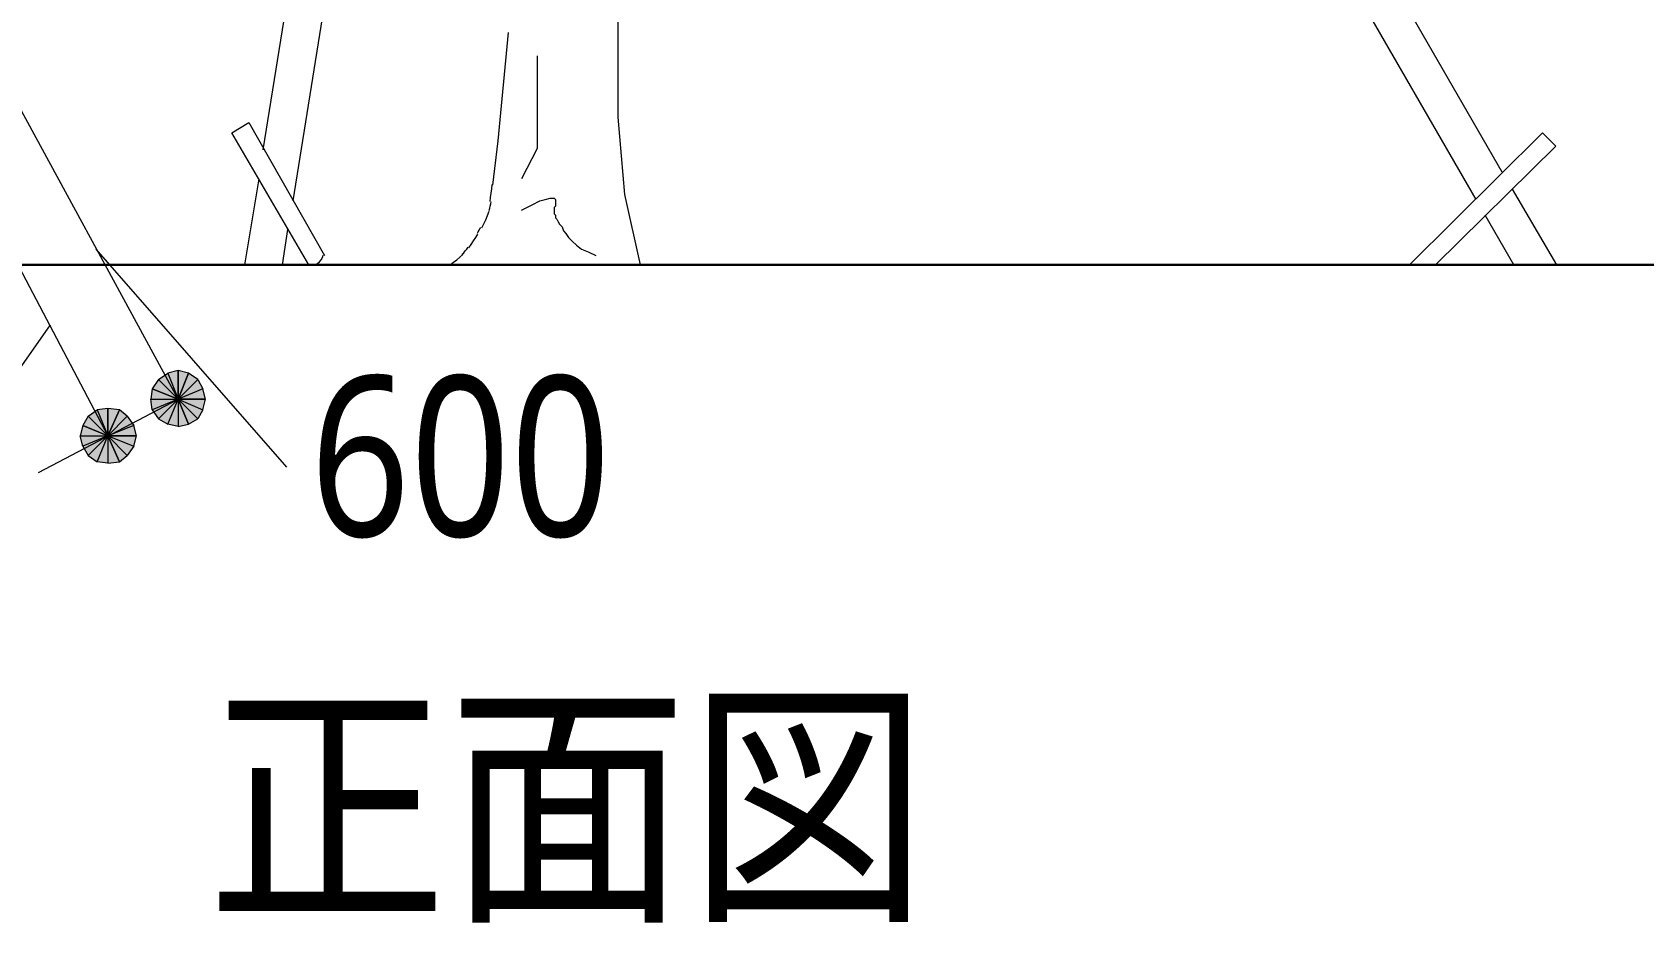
# Model space of a CAD drawing. Header units: millimetres. Extents: x 0 to 420, y 0 to 297.
# Drawn here: x 88.14 to 114.27, y 47.79 to 62.23 of the extents above; entities that cross this region are included whole.
import ezdxf
from ezdxf.enums import TextEntityAlignment as Align

# ---------------------------------------------------------------- set-up
doc = ezdxf.new("R2010")
doc.units = ezdxf.units.MM
doc.styles.add('kst32b', font='NotoSansJP-Variable.ttf')

msp = doc.modelspace()

# ---------------------------------------------------------------- hatches: boundary and pattern name
h = msp.add_hatch(color=7)
h.paths.add_polyline_path([(90.509, 56.748), (90.339, 56.705), (90.509, 56.282), (90.509, 56.748)])
h.paths.add_polyline_path([(90.339, 56.705), (90.509, 56.282), (90.191, 56.6), (90.339, 56.705)])
h.paths.add_polyline_path([(90.509, 56.282), (90.191, 56.6), (90.085, 56.452), (90.509, 56.282)])
for points in [[(90.678, 56.705), (90.509, 56.748), (90.509, 56.282), (90.678, 56.705)], [(89.556, 56.113), (89.366, 56.134), (89.366, 55.689), (89.556, 56.113)]]:
    msp.add_hatch(color=7).paths.add_polyline_path(points)
h = msp.add_hatch(color=7)
h.paths.add_polyline_path([(90.953, 56.282), (90.911, 56.452), (90.509, 56.282), (90.953, 56.282)])
h.paths.add_polyline_path([(90.911, 56.452), (90.509, 56.282), (90.826, 56.6), (90.911, 56.452)])
h.paths.add_polyline_path([(90.509, 56.282), (90.826, 56.6), (90.678, 56.705), (90.509, 56.282)])
h = msp.add_hatch(color=7)
h.paths.add_polyline_path([(90.085, 56.452), (90.064, 56.282), (90.509, 56.282), (90.085, 56.452)])
h.paths.add_polyline_path([(90.064, 56.282), (90.509, 56.282), (90.085, 56.113), (90.064, 56.282)])
h.paths.add_polyline_path([(90.509, 56.282), (90.085, 56.113), (90.191, 55.965), (90.509, 56.282)])
h = msp.add_hatch(color=7)
h.paths.add_polyline_path([(90.191, 55.965), (90.339, 55.88), (90.509, 56.282), (90.191, 55.965)])
h.paths.add_polyline_path([(90.339, 55.88), (90.509, 56.282), (90.509, 55.838), (90.339, 55.88)])
h.paths.add_polyline_path([(90.509, 56.282), (90.509, 55.838), (90.678, 55.88), (90.509, 56.282)])
h = msp.add_hatch(color=7)
h.paths.add_polyline_path([(90.678, 55.88), (90.826, 55.965), (90.509, 56.282), (90.678, 55.88)])
h.paths.add_polyline_path([(90.826, 55.965), (90.509, 56.282), (90.911, 56.113), (90.826, 55.965)])
h.paths.add_polyline_path([(90.509, 56.282), (90.911, 56.113), (90.953, 56.282), (90.509, 56.282)])
h = msp.add_hatch(color=7)
h.paths.add_polyline_path([(89.366, 56.134), (89.196, 56.113), (89.366, 55.689), (89.366, 56.134)])
h.paths.add_polyline_path([(89.196, 56.113), (89.366, 55.689), (89.048, 56.007), (89.196, 56.113)])
h.paths.add_polyline_path([(89.366, 55.689), (89.048, 56.007), (88.963, 55.859), (89.366, 55.689)])
h = msp.add_hatch(color=7)
h.paths.add_polyline_path([(89.831, 55.689), (89.789, 55.859), (89.366, 55.689), (89.831, 55.689)])
h.paths.add_polyline_path([(89.789, 55.859), (89.366, 55.689), (89.683, 56.007), (89.789, 55.859)])
h.paths.add_polyline_path([(89.366, 55.689), (89.683, 56.007), (89.556, 56.113), (89.366, 55.689)])
h = msp.add_hatch(color=7)
h.paths.add_polyline_path([(88.963, 55.859), (88.921, 55.689), (89.366, 55.689), (88.963, 55.859)])
h.paths.add_polyline_path([(88.921, 55.689), (89.366, 55.689), (88.963, 55.52), (88.921, 55.689)])
h.paths.add_polyline_path([(89.366, 55.689), (88.963, 55.52), (89.048, 55.372), (89.366, 55.689)])
h = msp.add_hatch(color=7)
h.paths.add_polyline_path([(89.048, 55.372), (89.196, 55.266), (89.366, 55.689), (89.048, 55.372)])
h.paths.add_polyline_path([(89.196, 55.266), (89.366, 55.689), (89.366, 55.245), (89.196, 55.266)])
h.paths.add_polyline_path([(89.366, 55.689), (89.366, 55.245), (89.556, 55.266), (89.366, 55.689)])
h = msp.add_hatch(color=7)
h.paths.add_polyline_path([(89.556, 55.266), (89.683, 55.372), (89.366, 55.689), (89.556, 55.266)])
h.paths.add_polyline_path([(89.683, 55.372), (89.366, 55.689), (89.789, 55.52), (89.683, 55.372)])
h.paths.add_polyline_path([(89.366, 55.689), (89.789, 55.52), (89.831, 55.689), (89.366, 55.689)])

# ---------------------------------------------------------------- linework, layer by layer
at = {"lineweight": 13}
for points in [[(111.972, 59.965), (97.494, 85.069)], [(111.548, 59.521), (97.494, 83.862)], [(98.002, 58.462), (97.748, 59.605), (97.642, 60.854), (97.642, 62.95), (97.642, 65.426), (97.748, 69.638), (97.748, 72.475), (97.705, 72.94), (97.621, 76.263), (97.557, 79.121)], [(92.371, 59.5), (94.742, 74.274)], [(91.885, 60.325), (93.895, 72.813)], [(95.61, 59.754), (95.695, 60.473), (95.864, 62.23)], [(90.509, 56.282), (87.524, 61.764), (85.154, 60.515)], [(96.329, 61.849), (96.329, 61.214), (96.329, 60.346), (96.076, 59.859)], [(92.625, 58.462), (91.377, 60.6), (91.652, 60.77), (92.879, 58.611)], [(110.469, 58.462), (112.628, 60.6), (112.84, 60.388), (110.892, 58.462)], [(91.588, 58.462), (91.821, 59.859)], [(95.565, 59.487), (95.574, 59.556), (95.583, 59.626), (95.591, 59.696), (95.599, 59.766)], [(112.861, 58.462), (112.141, 59.69)], [(95.433, 59.06), (95.465, 59.126), (95.495, 59.193), (95.523, 59.262), (95.549, 59.33)], [(95.548, 59.345), (95.56, 59.379), (95.569, 59.414), (95.577, 59.45), (95.583, 59.486)], [(96.076, 59.351), (96.245, 59.436), (96.372, 59.5), (96.457, 59.521), (96.541, 59.542), (96.584, 59.542), (96.605, 59.542), (96.626, 59.521), (96.626, 59.5), (96.626, 59.478), (96.626, 59.457), (96.626, 59.436), (96.626, 59.415), (96.605, 59.394), (96.605, 59.372), (96.605, 59.351), (96.605, 59.309), (96.605, 59.288), (96.626, 59.267), (96.626, 59.224), (96.647, 59.203), (96.668, 59.161), (96.689, 59.119), (96.732, 59.076), (96.753, 59.013), (96.795, 58.97), (96.837, 58.907), (96.901, 58.843), (96.965, 58.78), (97.049, 58.716), (97.155, 58.674), (97.282, 58.611)], [(87.482, 59.267), (89.366, 55.689)], [(95.36, 58.975), (95.374, 58.998), (95.387, 59.022), (95.4, 59.046), (95.413, 59.07)], [(112.162, 58.462), (111.696, 59.267)], [(92.202, 58.462), (92.287, 59.034)], [(95.221, 58.738), (95.259, 58.793), (95.296, 58.849), (95.332, 58.905), (95.368, 58.962)], [(89.175, 58.716), (92.266, 55.181)], [(92.607, 58.477), (92.647, 58.465), (92.689, 58.463), (92.73, 58.47), (92.768, 58.486), (92.802, 58.512), (92.829, 58.543), (92.847, 58.58), (92.857, 58.621)], [(94.923, 58.467), (94.974, 58.504), (95.024, 58.544), (95.073, 58.585), (95.121, 58.627)], [(95.109, 58.632), (95.137, 58.659), (95.163, 58.688), (95.188, 58.718), (95.211, 58.75)], [(88.434, 57.489), (82.36, 48.81)], [(88.244, 55.097), (90.509, 56.282)]]:
    msp.add_lwpolyline(points, dxfattribs=at)
at = {"lineweight": 30}
msp.add_lwpolyline([(85.958, 58.462), (129.032, 58.462)], dxfattribs=at)
at = {"lineweight": 0}
for points in [[(90.339, 56.705), (90.509, 56.282), (90.191, 56.6)], [(90.509, 56.748), (90.339, 56.705), (90.509, 56.282)], [(90.678, 56.705), (90.509, 56.748), (90.509, 56.282)], [(90.509, 56.282), (90.826, 56.6), (90.678, 56.705)], [(90.085, 56.452), (90.064, 56.282), (90.509, 56.282)], [(90.509, 56.282), (90.191, 56.6), (90.085, 56.452)], [(90.911, 56.452), (90.509, 56.282), (90.826, 56.6)], [(90.953, 56.282), (90.911, 56.452), (90.509, 56.282)], [(90.064, 56.282), (90.509, 56.282), (90.085, 56.113)], [(90.509, 56.282), (90.085, 56.113), (90.191, 55.965)], [(90.191, 55.965), (90.339, 55.88), (90.509, 56.282)], [(90.339, 55.88), (90.509, 56.282), (90.509, 55.838)], [(90.509, 56.282), (90.509, 55.838), (90.678, 55.88)], [(90.678, 55.88), (90.826, 55.965), (90.509, 56.282)], [(90.826, 55.965), (90.509, 56.282), (90.911, 56.113)], [(90.509, 56.282), (90.911, 56.113), (90.953, 56.282)], [(89.366, 55.689), (89.048, 56.007), (88.963, 55.859)], [(89.196, 56.113), (89.366, 55.689), (89.048, 56.007)], [(89.366, 56.134), (89.196, 56.113), (89.366, 55.689)], [(89.556, 56.113), (89.366, 56.134), (89.366, 55.689)], [(89.366, 55.689), (89.683, 56.007), (89.556, 56.113)], [(89.789, 55.859), (89.366, 55.689), (89.683, 56.007)], [(88.963, 55.859), (88.921, 55.689), (89.366, 55.689)], [(88.921, 55.689), (89.366, 55.689), (88.963, 55.52)], [(89.366, 55.689), (88.963, 55.52), (89.048, 55.372)], [(89.048, 55.372), (89.196, 55.266), (89.366, 55.689)], [(89.196, 55.266), (89.366, 55.689), (89.366, 55.245)], [(89.831, 55.689), (89.789, 55.859), (89.366, 55.689)], [(89.366, 55.689), (89.366, 55.245), (89.556, 55.266)], [(89.556, 55.266), (89.683, 55.372), (89.366, 55.689)], [(89.683, 55.372), (89.366, 55.689), (89.789, 55.52)], [(89.366, 55.689), (89.789, 55.52), (89.831, 55.689)]]:
    msp.add_lwpolyline(points, close=True, dxfattribs=at)

# ---------------------------------------------------------------- texts
at = {"style": 'kst32b'}
for s, height, p, p2 in [('600', 2.5989, (92.646, 54.06), (97.519, 54.06)), ('正面図', 3.1187, (90.974, 48.133), (102.669, 48.133))]:
    msp.add_text(s, height=height, dxfattribs=at).set_placement(p, p2, align=Align.FIT)

doc.saveas('drawing.dxf')
